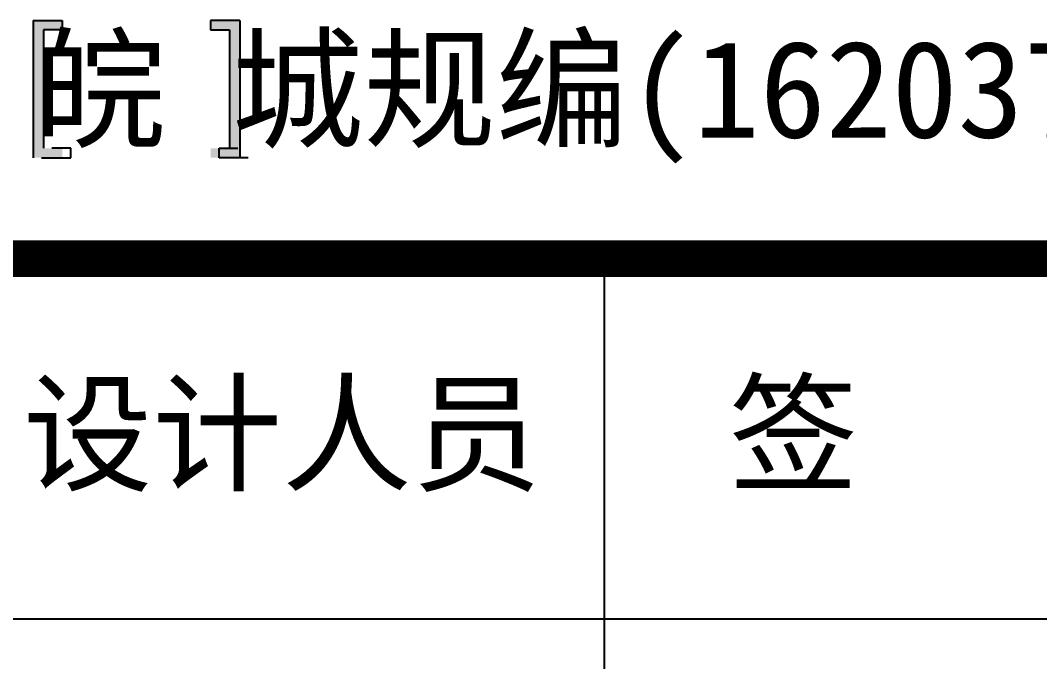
# Model space of a CAD drawing. Header units: millimetres. Extents: x 424383 to 428412, y 54091 to 54919.
# Drawn here: x 424924.98 to 424943.31, y 54847.57 to 54859.1 of the extents above; entities that cross this region are included whole.
import ezdxf

# ---------------------------------------------------------------- set-up
doc = ezdxf.new("R2010")
doc.units = ezdxf.units.MM
doc.layers.add('图框', color=122, linetype='Continuous')
doc.styles.add('STYLE-黑体', font='simhei.ttf')
doc.styles.add('黑体', font='simhei.ttf', dxfattribs={"width": 0.8, "height": 3.5})

msp = doc.modelspace()

# ---------------------------------------------------------------- hatches: boundary and pattern name
at = {"layer": '图框'}
for points in [[(424925.393, 54858.929), (424925.733, 54858.929), (424925.733, 54859.099), (424925.576, 54859.099), (424925.21, 54859.099), (424925.21, 54856.631), (424925.576, 54856.631), (424925.733, 54856.631), (424925.733, 54856.801), (424925.393, 54856.801)], [(424928.74, 54856.801), (424928.4, 54856.801), (424928.4, 54856.631), (424928.557, 54856.631), (424928.923, 54856.631), (424928.923, 54859.099), (424928.557, 54859.099), (424928.4, 54859.099), (424928.4, 54858.929), (424928.74, 54858.929)]]:
    msp.add_hatch(color=4, dxfattribs=at).paths.add_polyline_path(points)

# ---------------------------------------------------------------- linework, layer by layer
at = {"layer": '图框', "color": 4}
for p, q in [((424925.21, 54859.099), (424925.576, 54859.099)), ((424925.21, 54859.099), (424925.21, 54856.631)), ((424925.576, 54859.099), (424925.733, 54859.099)), ((424925.733, 54859.099), (424925.733, 54858.929)), ((424928.557, 54859.099), (424928.4, 54859.099)), ((424928.4, 54859.099), (424928.4, 54858.929)), ((424928.923, 54859.099), (424928.557, 54859.099)), ((424928.923, 54859.099), (424928.923, 54856.631)), ((424925.733, 54858.929), (424925.393, 54858.929)), ((424925.393, 54858.929), (424925.393, 54856.801)), ((424928.4, 54858.929), (424928.74, 54858.929)), ((424928.74, 54858.929), (424928.74, 54856.801)), ((424925.885, 54856.801), (424925.545, 54856.801)), ((424925.885, 54856.631), (424925.885, 54856.801)), ((424928.552, 54856.631), (424928.552, 54856.801)), ((424928.552, 54856.801), (424928.892, 54856.801)), ((424925.362, 54856.631), (424925.728, 54856.631)), ((424925.728, 54856.631), (424925.885, 54856.631)), ((424928.709, 54856.631), (424928.552, 54856.631)), ((424929.075, 54856.631), (424928.709, 54856.631))]:
    msp.add_line(p, q, dxfattribs=at)
at = {"layer": '图框', "color": 0}
msp.add_line((424911.896, 54848.346), (424949.527, 54848.346), dxfattribs=at)
msp.add_line((424911.896, 54848.346), (424949.527, 54848.346), dxfattribs=at)
for const_width in [0.66, 0.66, 0.66, 0.66, 0.267]:
    msp.add_lwpolyline([(424911.896, 54854.815), (424949.528, 54854.815)], dxfattribs=dict(at, const_width=const_width))
msp.add_lwpolyline([(424935.483, 54810.827), (424935.483, 54854.815)], dxfattribs=at)

# ---------------------------------------------------------------- texts
at = {"layer": '图框', "color": 4, "style": '黑体', "width": 1}
msp.add_text('证书编号：皖 城规编(162037)', height=1.74264, dxfattribs=at).set_placement((424913.326, 54856.992))
at = {"layer": '图框', "color": 0, "style": 'STYLE-黑体', "width": 1}
for s, p in [('设计人员', (424925.026, 54850.82)), ('签   字', (424937.714, 54850.82))]:
    msp.add_text(s, height=1.7078, dxfattribs=at).set_placement(p)

doc.saveas('drawing.dxf')
